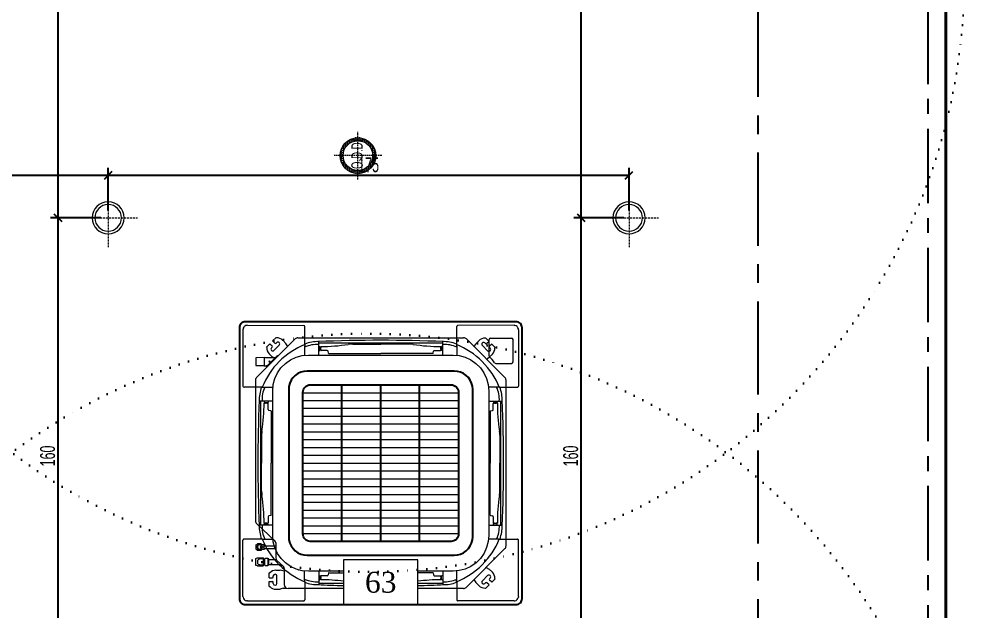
# Model space of a CAD drawing. Header units: millimetres. Extents: x 933584 to 974011, y 4545988 to 4553664.
# Drawn here: x 943632.6 to 943957.9, y 4549393.5 to 4549592.1 of the extents above; entities that cross this region are included whole.
import ezdxf
from ezdxf.enums import TextEntityAlignment as Align

# ---------------------------------------------------------------- set-up
doc = ezdxf.new("R2010")
doc.units = ezdxf.units.MM
doc.header["$PDMODE"] = 35
for name, pattern in [('( Hidden )', [0.375, 0.25, -0.125]), ('CENTER', [2, 1.25, -0.25, 0.25, -0.25]), ('DOT2', [3.175, 0, -3.175])]:
    doc.linetypes.add(name, pattern=pattern)
doc.layers.get('0').update_dxf_attribs({"color": 255})
doc.layers.get('Defpoints').update_dxf_attribs({"color": 8})
doc.layers.add('0-CSX-CXS_20', color=14, linetype='CENTER')
doc.layers.add('0-DMS-50', color=143, linetype='Continuous')
for name, color, linetype, lineweight in [('0-ONK-YANGIN DEDEKTÖRÜ', 4, 'Continuous', 5), ('12-ONK_AYDINLATMA', 1, 'Continuous', 5), ('2-SPS-IBW', 5, 'Continuous', 40), ('_MSMEP_KLİMA_CİHAZLAR', 32, 'Continuous', 25), ('_MSMEP_YT_SPRİNKLER', 1, 'Continuous', 30)]:
    doc.layers.add(name, color=color, linetype=linetype, lineweight=lineweight)
doc.styles.add('dim_romans_50', font='swissl.ttf', dxfattribs={"width": 0.6, "height": 5})
doc.styles.get("Standard").update_dxf_attribs({"font": 'times.ttf'})
doc.dimstyles.new('ONK_dim 1_50', dxfattribs={"dimscale": 5, "dimtxt": 4, "dimasz": 0.5, "dimexe": 0.5, "dimexo": 0.5, "dimgap": 0.2, "dimtad": 1, "dimdec": 1, "dimrnd": 0.5, "dimzin": 9, "dimtxsty": 'dim_romans_50', "dimblk": 'OBLIQUE', "dimcen": 1, "dimclre": 256, "dimclrt": 256, "dimazin": 2, "dimtfac": 1, "dimtdec": 1, "dimtix": 1, "dimtmove": 2, "dimatfit": 3, "dimldrblk": 'OBLIQUE', "dimfxl": 3, "dimfxlon": 1, "dimarcsym": 0})

# ---------------------------------------------------------------- blocks, each defined once
blk = doc.blocks.new('ZVBXCB')
at = {"layer": '0-CSX-CXS_20', "ltscale": 20}
blk.add_lwpolyline([(933137.86, 4549835.4), (933137.86, 4548420.65)], dxfattribs=at)
blk = doc.blocks.new('12 lik sıva üstü aydınlatma')
at = {"linetype": '( Hidden )', "ltscale": 3}
for points in [[(5935.81, -154395.28), (5935.81, -154417.28)], [(5924.81, -154406.28), (5946.81, -154406.28)]]:
    blk.add_lwpolyline(points, dxfattribs=at)
for radius in [6, 5]:
    blk.add_circle((5935.81, -154406.28), radius)
blk = doc.blocks.new('*U1499')
at = {"lineweight": 5}
for p, q in [((-447.9, 462.9), (-258.8, 462.8)), ((255.4, 458), (255.3, 459.2)), ((255.3, 398.2), (255.3, 458)), ((447.9, 462.9), (258.8, 462.8)), ((447.9, 462.9), (450.7, 462.6)), ((450.7, 462.6), (450.7, 462.6)), ((-462.9, 447.9), (-462.8, 258.8)), ((-462.6, 450.7), (-462.6, 450.7)), ((462.9, 447.9), (462.6, 450.7)), ((462.6, 450.7), (462.6, 450.7)), ((462.9, 447.9), (462.8, 258.8)), ((-417.4, 287.1), (-287.3, 417.3)), ((-384.1, 389.4), (-372.4, 401.1)), ((-372.4, 401.1), (-364.9, 393.6)), ((-363.2, 410.3), (-351.6, 421.9)), ((-363.2, 410.3), (-355.7, 402.8)), ((-358.6, 378.7), (-340.9, 396.4)), ((-351.6, 421.9), (-350.4, 420.8)), ((-351.5, 402.8), (-349.4, 404.9)), ((-329.4, 412.5), (-319, 402.1)), ((-312.6, 392), (-319, 402.1)), ((-278.1, 421.1), (278.5, 421.1)), ((-255.6, 393.3), (-255.3, 393.6)), ((-255.6, 393.3), (-255.6, 362.4)), ((-255.2, 394.2), (-255.3, 393.8)), ((-255.3, 393.8), (-255.3, 393.8)), ((-255.3, 393.8), (-255.3, 393.7)), ((-255.3, 393.8), (-255.3, 393.8)), ((-255.3, 393.7), (-255.3, 393.6)), ((-255.3, 393.7), (-255.3, 393.7)), ((-255.3, 393.7), (-255.3, 393.7)), ((-255.3, 393.7), (-255.3, 393.7)), ((-255.3, 393.6), (-255.3, 393.6)), ((-255.1, 394.7), (-255.2, 394.2)), ((-255, 395.5), (-255.1, 395.1)), ((-255.1, 395.1), (-255.1, 394.7)), ((-254.9, 396.8), (-255, 396.4)), ((-255, 396.4), (-255, 395.9)), ((-255, 395.9), (-255, 395.5)), ((-254.9, 400.2), (-254.9, 399.3)), ((-254.9, 399.3), (-254.8, 397.8)), ((-254.8, 397.8), (-254.9, 397.2)), ((-254.8, 397.8), (-254.9, 397.2)), ((-254.9, 397.2), (-254.9, 396.8)), ((-208.2, 363), (-208.2, 407.9)), ((-208.2, 391.6), (-204.1, 391.6)), ((208, 403.5), (-208, 403.5)), ((-204.1, 391.6), (-204.1, 378.5)), ((-201.7, 391.8), (-201.7, 387.9)), ((-93.6, 400.1), (0, 400.1)), ((93.6, 400.1), (0, 400.1)), ((201.7, 391.8), (201.7, 387.9)), ((204.1, 391.6), (204.1, 378.5)), ((208.2, 391.6), (204.1, 391.6)), ((208.2, 363), (208.2, 407.9)), ((254.9, 399.3), (254.8, 397.8)), ((254.8, 397.8), (254.9, 397.2)), ((254.8, 397.8), (254.9, 397.2)), ((254.9, 400.2), (254.9, 399.3)), ((254.9, 397.2), (254.9, 396.8)), ((254.9, 396.8), (255, 396.4)), ((255, 396.4), (255, 395.9)), ((255, 395.9), (255, 395.5)), ((255, 395.5), (255.1, 395.1)), ((255.1, 395.1), (255.1, 394.7)), ((255.1, 394.7), (255.2, 394.2)), ((255.2, 394.2), (255.3, 393.8)), ((255.3, 393.8), (255.3, 393.7)), ((255.3, 393.8), (255.3, 393.8)), ((255.3, 393.8), (255.3, 393.8)), ((255.3, 393.7), (255.3, 393.7)), ((255.3, 393.7), (255.3, 393.6)), ((255.3, 393.7), (255.3, 393.7)), ((255.3, 393.7), (255.3, 393.7)), ((255.3, 393.6), (255.3, 393.6)), ((255.6, 393.3), (255.3, 393.6)), ((255.6, 393.3), (255.6, 362.4)), ((417.2, 287.7), (287.7, 417.3)), ((314.3, 390.6), (319.6, 400.9)), ((330, 411.3), (319.6, 400.9)), ((341.5, 395.3), (359.2, 377.6)), ((350, 403.8), (352.1, 401.7)), ((352.2, 420.8), (351.1, 419.7)), ((352.2, 420.8), (363.9, 409.1)), ((363.9, 409.1), (356.4, 401.7)), ((364.2, 360.9), (364.2, 415.1)), ((373.1, 400), (365.6, 392.5)), ((369.2, 420.1), (439.7, 420.1)), ((373.1, 400), (384.7, 388.3)), ((444.7, 340.1), (444.7, 415.1)), ((-384.1, 389.4), (-383, 388.3)), ((-347.1, 361.7), (-383.9, 324.9)), ((-374.6, 367.2), (-364.2, 356.8)), ((-367, 387.2), (-364.9, 389.3)), ((-345, 359.5), (-347.1, 361.7)), ((-208.2, 378.5), (-204.1, 378.5)), ((-202.7, 390), (-204.1, 390)), ((-202.7, 380.1), (-204.1, 380.1)), ((-202.7, 390), (-202.7, 380.1)), ((-201.7, 387.9), (-202.7, 387.9)), ((-201.7, 382.2), (-202.7, 382.2)), ((-201.7, 388), (-201.7, 388)), ((-201.7, 387.9), (-201.7, 388)), ((-201.7, 387.8), (-201.7, 387.9)), ((-201.6, 387.6), (-201.7, 387.8)), ((-201.7, 382.2), (-201.6, 382.4)), ((-201.7, 382.1), (-201.7, 382.2)), ((-201.7, 382.2), (-201.7, 379.7)), ((-201.7, 382), (-201.7, 382.1)), ((-201.7, 382), (-201.7, 382)), ((-201.6, 379.7), (-201.7, 379.7)), ((-201.6, 387.4), (-201.6, 387.6)), ((-201.6, 387.1), (-201.6, 387.4)), ((-201.6, 386.8), (-201.6, 387.1)), ((-201.6, 386.5), (-201.6, 386.8)), ((-201.6, 386.2), (-201.6, 386.5)), ((-201.6, 385.8), (-201.6, 386.2)), ((-201.6, 385.4), (-201.6, 385.8)), ((-201.6, 385), (-201.6, 385.4)), ((-201.6, 384.6), (-201.6, 385)), ((-201.6, 384.2), (-201.6, 384.6)), ((-201.6, 383.9), (-201.6, 384.2)), ((-201.6, 383.5), (-201.6, 383.9)), ((-201.6, 383.2), (-201.6, 383.5)), ((-201.6, 382.9), (-201.6, 383.2)), ((-201.6, 382.6), (-201.6, 382.9)), ((-201.6, 382.4), (-201.6, 382.6)), ((-201.6, 379.2), (-201.6, 379.7)), ((-180, 378.2), (-200.6, 378.2)), ((-175.7, 368.9), (-177.1, 375.8)), ((-174.8, 368.1), (0, 368.1)), ((174.8, 368.1), (0, 368.1)), ((175.7, 368.9), (177.1, 375.8)), ((180, 378.2), (200.6, 378.2)), ((201.6, 387.6), (201.7, 387.8)), ((201.6, 387.4), (201.6, 387.6)), ((201.6, 387.1), (201.6, 387.4)), ((201.6, 386.8), (201.6, 387.1)), ((201.6, 386.5), (201.6, 386.8)), ((201.6, 386.2), (201.6, 386.5)), ((201.6, 385.8), (201.6, 386.2)), ((201.6, 385.4), (201.6, 385.8)), ((201.6, 385), (201.6, 385.4)), ((201.6, 384.6), (201.6, 385)), ((201.6, 384.2), (201.6, 384.6)), ((201.6, 383.9), (201.6, 384.2)), ((201.6, 383.5), (201.6, 383.9)), ((201.6, 383.2), (201.6, 383.5)), ((201.6, 382.9), (201.6, 383.2)), ((201.6, 382.6), (201.6, 382.9)), ((201.6, 382.4), (201.6, 382.6)), ((201.7, 382.2), (201.6, 382.4)), ((201.6, 379.7), (201.7, 379.7)), ((201.6, 379.2), (201.6, 379.7)), ((201.7, 387.9), (201.7, 388)), ((201.7, 388), (201.7, 388)), ((201.7, 387.9), (202.6, 387.9)), ((201.7, 387.8), (201.7, 387.9)), ((201.7, 382.1), (201.7, 382.2)), ((201.7, 382.2), (202.6, 382.2)), ((201.7, 382.2), (201.7, 379.7)), ((201.7, 382), (201.7, 382.1)), ((201.7, 382), (201.7, 382)), ((202.6, 390), (204.1, 390)), ((202.6, 390), (202.6, 380.1)), ((202.6, 380.1), (204.1, 380.1)), ((208.2, 378.5), (204.1, 378.5)), ((321.8, 358.7), (321.8, 358.7)), ((375.3, 366.1), (364.9, 355.7)), ((365.6, 388.2), (367.7, 386.1)), ((384.7, 388.3), (383.6, 387.2)), ((-420, 353.2), (-420, 329.1)), ((-392, 354.7), (-419.1, 354.2)), ((-419.1, 328.1), (-392, 327.7)), ((-392, 354.9), (-354.7, 354.9)), ((-392, 354.9), (-392, 327.4)), ((-392, 327.4), (-384.8, 327.4)), ((-381.8, 322.8), (-386.4, 327.4)), ((-374, 343.3), (-376.1, 341.2)), ((-371.9, 336.9), (-376.1, 341.2)), ((-369.8, 339), (-374, 343.3)), ((-360.5, 354.9), (-364.2, 356.8)), ((355.3, 349.6), (364.9, 355.7)), ((386.6, 335.1), (439.7, 335.1)), ((-421.2, 277.9), (-421.2, -193.4)), ((-398.2, 255.3), (-459.2, 255.3)), ((-400.1, 254.9), (-399.3, 254.9)), ((-399.3, 254.9), (-397.8, 254.9)), ((-397.8, 254.8), (-397.2, 254.9)), ((-397.8, 254.9), (-397.2, 254.9)), ((-397.2, 254.9), (-396.8, 254.9)), ((-396.8, 254.9), (-396.3, 255)), ((-396.3, 255), (-395.9, 255)), ((-395.9, 255), (-395.5, 255)), ((-395.5, 255), (-395.1, 255.1)), ((-395.1, 255.1), (-394.7, 255.2)), ((-394.7, 255.2), (-394.2, 255.2)), ((-394.2, 255.2), (-393.8, 255.3)), ((-393.8, 255.3), (-393.7, 255.3)), ((-393.8, 255.3), (-393.8, 255.3)), ((-393.8, 255.3), (-393.8, 255.3)), ((-393.7, 255.3), (-393.7, 255.3)), ((-393.7, 255.3), (-393.7, 255.3)), ((-393.7, 255.3), (-393.6, 255.3)), ((-393.7, 255.3), (-393.7, 255.3)), ((-393.3, 255.6), (-393.6, 255.3)), ((-393.6, 255.3), (-393.6, 255.3)), ((-393.3, 255.6), (-362.4, 255.6)), ((-261.5, 236.7), (261.5, 236.7)), ((393.3, 255.6), (362.4, 255.6)), ((393.3, 255.6), (393.6, 255.3)), ((393.6, 255.3), (393.6, 255.3)), ((393.7, 255.3), (393.6, 255.3)), ((393.7, 255.3), (393.7, 255.3)), ((393.7, 255.3), (393.7, 255.3)), ((393.7, 255.3), (393.7, 255.3)), ((393.8, 255.3), (393.7, 255.3)), ((393.8, 255.3), (393.8, 255.3)), ((393.8, 255.3), (393.8, 255.3)), ((394.2, 255.2), (393.8, 255.3)), ((394.7, 255.2), (394.2, 255.2)), ((395.1, 255.1), (394.7, 255.2)), ((395.5, 255), (395.1, 255.1)), ((395.9, 255), (395.5, 255)), ((396.3, 255), (395.9, 255)), ((396.8, 254.9), (396.3, 255)), ((397.2, 254.9), (396.8, 254.9)), ((397.8, 254.9), (397.2, 254.9)), ((397.8, 254.8), (397.2, 254.9)), ((399.3, 254.9), (397.8, 254.9)), ((398.2, 255.3), (458, 255.3)), ((400.1, 254.9), (399.3, 254.9)), ((458, 255.4), (459.2, 255.3)), ((-363, 208.2), (-407.9, 208.2)), ((-403.5, 208), (-403.5, -208)), ((-391.8, 201.7), (-387.8, 201.7)), ((-391.5, 208.2), (-391.5, 204.1)), ((-391.5, 204.1), (-378.4, 204.1)), ((-389.9, 202.7), (-389.9, 204.1)), ((-389.9, 202.7), (-380, 202.7)), ((-388, 201.7), (-388, 201.7)), ((-387.9, 201.7), (-388, 201.7)), ((-387.8, 201.7), (-387.9, 201.7)), ((-387.8, 201.7), (-387.8, 202.7)), ((-387.6, 201.7), (-387.8, 201.7)), ((-387.4, 201.6), (-387.6, 201.7)), ((-387.1, 201.6), (-387.4, 201.6)), ((-386.8, 201.6), (-387.1, 201.6)), ((-386.5, 201.6), (-386.8, 201.6)), ((-386.1, 201.6), (-386.5, 201.6)), ((-385.8, 201.6), (-386.1, 201.6)), ((-385.4, 201.6), (-385.8, 201.6)), ((-385, 201.6), (-385.4, 201.6)), ((-384.6, 201.6), (-385, 201.6)), ((-384.2, 201.6), (-384.6, 201.6)), ((-383.9, 201.6), (-384.2, 201.6)), ((-383.5, 201.6), (-383.9, 201.6)), ((-383.2, 201.6), (-383.5, 201.6)), ((-382.9, 201.6), (-383.2, 201.6)), ((-382.6, 201.6), (-382.9, 201.6)), ((-382.4, 201.7), (-382.6, 201.6)), ((-382.2, 201.7), (-382.4, 201.7)), ((-382.1, 201.7), (-382.2, 201.7)), ((-382.1, 201.7), (-382.1, 202.7)), ((-382, 201.7), (-382.1, 201.7)), ((-382.1, 201.7), (-379.7, 201.7)), ((-382, 201.7), (-382, 201.7)), ((-380, 202.7), (-380, 204.1)), ((-379.7, 201.6), (-379.7, 201.7)), ((-379.2, 201.6), (-379.7, 201.6)), ((-378.4, 208.2), (-378.4, 204.1)), ((-378.2, 180), (-378.2, 200.6)), ((-261.5, 210.4), (261.5, 210.4)), ((363, 208.2), (407.9, 208.2)), ((378.2, 180), (378.2, 200.6)), ((378.4, 208.2), (378.4, 204.1)), ((391.5, 204.1), (378.4, 204.1)), ((379.2, 201.6), (379.7, 201.6)), ((382.1, 201.7), (379.7, 201.7)), ((379.7, 201.6), (379.7, 201.7)), ((380, 202.7), (380, 204.1)), ((389.9, 202.7), (380, 202.7)), ((382, 201.7), (382, 201.7)), ((382, 201.7), (382.1, 201.7)), ((382.1, 201.7), (382.1, 202.7)), ((382.1, 201.7), (382.2, 201.7)), ((382.2, 201.7), (382.4, 201.7)), ((382.4, 201.7), (382.6, 201.6)), ((382.6, 201.6), (382.9, 201.6)), ((382.9, 201.6), (383.2, 201.6)), ((383.2, 201.6), (383.5, 201.6)), ((383.5, 201.6), (383.9, 201.6)), ((383.9, 201.6), (384.2, 201.6)), ((384.2, 201.6), (384.6, 201.6)), ((384.6, 201.6), (385, 201.6)), ((385, 201.6), (385.4, 201.6)), ((385.4, 201.6), (385.8, 201.6)), ((385.8, 201.6), (386.1, 201.6)), ((386.1, 201.6), (386.5, 201.6)), ((386.5, 201.6), (386.8, 201.6)), ((386.8, 201.6), (387.1, 201.6)), ((387.1, 201.6), (387.4, 201.6)), ((387.4, 201.6), (387.6, 201.7)), ((387.6, 201.7), (387.8, 201.7)), ((387.8, 201.7), (387.8, 202.7)), ((387.8, 201.7), (387.9, 201.7)), ((391.8, 201.7), (387.8, 201.7)), ((387.9, 201.7), (388, 201.7)), ((388, 201.7), (388, 201.7)), ((389.9, 202.7), (389.9, 204.1)), ((391.5, 208.2), (391.5, 204.1)), ((403.5, -208), (403.5, 208)), ((-368.9, 175.7), (-375.7, 177.1)), ((-368.1, 174.8), (-368.1, 0)), ((-261.5, 184.1), (261.5, 184.1)), ((368.1, 174.8), (368.1, 0)), ((368.9, 175.7), (375.7, 177.1)), ((-261.5, 157.8), (261.5, 157.8)), ((-261.5, 131.5), (261.5, 131.5)), ((-261.5, 105.2), (261.5, 105.2)), ((-400.1, 93.6), (-400.1, 0)), ((-261.5, 78.9), (261.5, 78.9)), ((400.1, 93.6), (400.1, 0)), ((-261.5, 52.6), (261.5, 52.6)), ((-400.1, -93.6), (-400.1, 0)), ((-368.1, -174.7), (-368.1, 0)), ((-261.5, 26.3), (261.5, 26.3)), ((-261.5, 0), (261.5, 0)), ((368.1, -174.7), (368.1, 0)), ((400.1, -93.6), (400.1, 0)), ((-261.5, -26.3), (261.5, -26.3)), ((-261.5, -52.6), (261.5, -52.6)), ((-261.5, -78.9), (261.5, -78.9)), ((-261.5, -105.2), (261.5, -105.2)), ((-261.5, -131.5), (261.5, -131.5)), ((-261.5, -157.8), (261.5, -157.8)), ((-378.2, -180), (-378.2, -200.5)), ((-368.9, -175.7), (-375.7, -177.1)), ((-261.5, -184.1), (261.5, -184.1)), ((368.9, -175.7), (375.7, -177.1)), ((378.2, -180), (378.2, -200.5)), ((-416.5, -204.4), (-355.4, -261.2)), ((-363, -208.2), (-407.9, -208.2)), ((-391.8, -201.7), (-387.8, -201.7)), ((-391.5, -204), (-378.4, -204)), ((-391.5, -208.2), (-391.5, -204)), ((-389.9, -202.6), (-389.9, -204)), ((-389.9, -202.6), (-380, -202.6)), ((-388, -201.7), (-388, -201.7)), ((-387.9, -201.7), (-388, -201.7)), ((-387.8, -201.6), (-387.9, -201.7)), ((-387.6, -201.6), (-387.8, -201.6)), ((-387.8, -201.7), (-387.8, -202.6)), ((-387.4, -201.6), (-387.6, -201.6)), ((-387.1, -201.6), (-387.4, -201.6)), ((-386.8, -201.6), (-387.1, -201.6)), ((-386.5, -201.6), (-386.8, -201.6)), ((-386.1, -201.6), (-386.5, -201.6)), ((-385.8, -201.6), (-386.1, -201.6)), ((-385.4, -201.6), (-385.8, -201.6)), ((-385, -201.6), (-385.4, -201.6)), ((-384.6, -201.6), (-385, -201.6)), ((-384.2, -201.6), (-384.6, -201.6)), ((-383.9, -201.6), (-384.2, -201.6)), ((-383.5, -201.6), (-383.9, -201.6)), ((-383.2, -201.6), (-383.5, -201.6)), ((-382.9, -201.6), (-383.2, -201.6)), ((-382.6, -201.6), (-382.9, -201.6)), ((-382.4, -201.6), (-382.6, -201.6)), ((-382.2, -201.6), (-382.4, -201.6)), ((-382.1, -201.7), (-382.2, -201.6)), ((-382, -201.7), (-382.1, -201.7)), ((-382.1, -201.7), (-382.1, -202.6)), ((-382.1, -201.7), (-379.7, -201.7)), ((-382, -201.7), (-382, -201.7)), ((-380, -202.6), (-380, -204)), ((-379.2, -201.5), (-379.7, -201.5)), ((-379.7, -201.5), (-379.7, -201.7)), ((-378.4, -208.2), (-378.4, -204)), ((-261.5, -210.4), (261.5, -210.4)), ((363, -208.2), (407.9, -208.2)), ((378.4, -208.2), (378.4, -204)), ((391.5, -204), (378.4, -204)), ((379.2, -201.5), (379.7, -201.5)), ((379.7, -201.5), (379.7, -201.7)), ((382.1, -201.7), (379.7, -201.7)), ((380, -202.6), (380, -204)), ((389.9, -202.6), (380, -202.6)), ((382, -201.7), (382.1, -201.7)), ((382, -201.7), (382, -201.7)), ((382.1, -201.7), (382.2, -201.6)), ((382.1, -201.7), (382.1, -202.6)), ((382.2, -201.6), (382.4, -201.6)), ((382.4, -201.6), (382.6, -201.6)), ((382.6, -201.6), (382.9, -201.6)), ((382.9, -201.6), (383.2, -201.6)), ((383.2, -201.6), (383.5, -201.6)), ((383.5, -201.6), (383.9, -201.6)), ((383.9, -201.6), (384.2, -201.6)), ((384.2, -201.6), (384.6, -201.6)), ((384.6, -201.6), (385, -201.6)), ((385, -201.6), (385.4, -201.6)), ((385.4, -201.6), (385.8, -201.6)), ((385.8, -201.6), (386.1, -201.6)), ((386.1, -201.6), (386.5, -201.6)), ((386.5, -201.6), (386.8, -201.6)), ((386.8, -201.6), (387.1, -201.6)), ((387.1, -201.6), (387.4, -201.6)), ((387.4, -201.6), (387.6, -201.6)), ((387.6, -201.6), (387.8, -201.6)), ((387.8, -201.6), (387.9, -201.7)), ((387.8, -201.7), (387.8, -202.6)), ((391.8, -201.7), (387.8, -201.7)), ((387.9, -201.7), (388, -201.7)), ((388, -201.7), (388, -201.7)), ((389.9, -202.6), (389.9, -204)), ((391.5, -208.2), (391.5, -204)), ((-462.9, -447.9), (-462.8, -258.8)), ((-458, -255.4), (-459.2, -255.3)), ((-398.2, -255.3), (-458, -255.3)), ((-400.1, -254.8), (-399.3, -254.9)), ((-399.3, -254.9), (-397.8, -254.8)), ((-397.8, -254.8), (-397.2, -254.9)), ((-397.8, -254.8), (-397.2, -254.9)), ((-397.2, -254.9), (-396.8, -254.9)), ((-396.8, -254.9), (-396.3, -254.9)), ((-396.3, -254.9), (-395.9, -255)), ((-395.9, -255), (-395.5, -255)), ((-395.5, -255), (-395.1, -255.1)), ((-395.1, -255.1), (-394.7, -255.1)), ((-394.7, -255.1), (-394.2, -255.2)), ((-394.2, -255.2), (-393.8, -255.3)), ((-393.8, -255.3), (-393.7, -255.3)), ((-393.8, -255.3), (-393.8, -255.3)), ((-393.8, -255.3), (-393.8, -255.3)), ((-393.7, -255.3), (-393.6, -255.3)), ((-393.7, -255.3), (-393.7, -255.3)), ((-393.7, -255.3), (-393.7, -255.3)), ((-393.7, -255.3), (-393.7, -255.3)), ((-393.6, -255.3), (-393.6, -255.3)), ((-393.3, -255.6), (-393.6, -255.3)), ((-393.3, -255.6), (-362.4, -255.6)), ((-261.5, -236.7), (261.5, -236.7)), ((393.3, -255.6), (362.4, -255.6)), ((393.3, -255.6), (393.6, -255.3)), ((393.7, -255.3), (393.6, -255.3)), ((393.6, -255.3), (393.6, -255.3)), ((393.7, -255.3), (393.7, -255.3)), ((393.7, -255.3), (393.7, -255.3)), ((393.7, -255.3), (393.7, -255.3)), ((393.8, -255.3), (393.7, -255.3)), ((394.2, -255.2), (393.8, -255.3)), ((393.8, -255.3), (393.8, -255.3)), ((393.8, -255.3), (393.8, -255.3)), ((394.7, -255.1), (394.2, -255.2)), ((395.1, -255.1), (394.7, -255.1)), ((395.5, -255), (395.1, -255.1)), ((395.9, -255), (395.5, -255)), ((396.3, -254.9), (395.9, -255)), ((396.8, -254.9), (396.3, -254.9)), ((397.2, -254.9), (396.8, -254.9)), ((397.8, -254.8), (397.2, -254.9)), ((397.8, -254.8), (397.2, -254.9)), ((399.3, -254.9), (397.8, -254.8)), ((398.2, -255.3), (458, -255.3)), ((400.1, -254.8), (399.3, -254.9)), ((458, -255.4), (459.2, -255.3)), ((462.9, -447.9), (462.8, -258.8)), ((-419.7, -274.5), (-419.7, -289.5)), ((-411.2, -275.3), (-414.2, -278.3)), ((-414.2, -285.8), (-414.2, -278.3)), ((-414.2, -285.8), (-411.2, -288.8)), ((-402.2, -271), (-413.5, -271)), ((-408.7, -275.3), (-411.2, -275.3)), ((-408.7, -288.8), (-411.2, -288.8)), ((-408.7, -275.3), (-408.7, -274.1)), ((-401.7, -274.1), (-408.7, -274.1)), ((-408.7, -290), (-408.7, -288.8)), ((-401.7, -290), (-408.7, -290)), ((-401.7, -271.5), (-402.2, -271)), ((-401.7, -292.5), (-402.2, -293)), ((-401.7, -271.5), (-401.7, -292.5)), ((-400.2, -274.1), (-401.7, -274.1)), ((-399.2, -275.3), (-401.7, -275.3)), ((-399.2, -288.8), (-401.7, -288.8)), ((-400.2, -290), (-401.7, -290)), ((-400.2, -290), (-400.2, -274.1)), ((-399.2, -274.7), (-398.8, -273.9)), ((-399.2, -289.4), (-399.2, -274.7)), ((-399.2, -289.4), (-398.8, -290.1)), ((-391.6, -273.9), (-398.8, -273.9)), ((-391.6, -290.1), (-398.8, -290.1)), ((-392.6, -282), (-397.8, -282)), ((-391.2, -274.7), (-391.6, -273.9)), ((-391.2, -289.4), (-391.6, -290.1)), ((-391.2, -289.4), (-391.2, -274.7)), ((-391.2, -277.3), (-352.7, -277.3)), ((-391.2, -286.8), (-352.7, -286.8)), ((-352.7, -267.4), (-352.7, -318.3)), ((417.2, -287.2), (287.1, -417.3)), ((-420, -344), (-420, -320)), ((-414.1, -318.5), (-394.5, -318.5)), ((-402.2, -293), (-413.5, -293)), ((-412.7, -325.5), (-409.7, -322.5)), ((-405.7, -322.5), (-409.7, -322.5)), ((-405.7, -322.5), (-405.7, -320.9)), ((-394, -320.9), (-405.7, -320.9)), ((-394, -319), (-394.5, -318.5)), ((-394, -345), (-394, -319)), ((-392.7, -320.9), (-394, -320.9)), ((-389.7, -322.5), (-394, -322.5)), ((-392.7, -343.1), (-392.7, -320.9)), ((-389.7, -321.6), (-388.7, -320)), ((-389.7, -342.4), (-389.7, -321.6)), ((-379.6, -320), (-388.7, -320)), ((-378.7, -321.6), (-379.6, -320)), ((-375.7, -320.9), (-379.1, -320.9)), ((-378.7, -342.4), (-378.7, -321.6)), ((-375.7, -343.1), (-375.7, -320.9)), ((-375.7, -324.1), (-351.2, -324.1)), ((-414.1, -345.5), (-394.5, -345.5)), ((-412.7, -338.5), (-412.7, -325.5)), ((-409.7, -341.5), (-412.7, -338.5)), ((-405.7, -341.5), (-409.7, -341.5)), ((-405.7, -343.1), (-405.7, -341.5)), ((-394, -343.1), (-405.7, -343.1)), ((-394, -345), (-394.5, -345.5)), ((-389.7, -341.5), (-394, -341.5)), ((-392.7, -343.1), (-394, -343.1)), ((-389.7, -342.4), (-388.7, -344)), ((-388.7, -344), (-379.6, -344)), ((-378.7, -342.4), (-379.6, -344)), ((-375.7, -343.1), (-379.1, -343.1)), ((-375.7, -340), (-334.8, -340)), ((-349.1, -326.7), (-327, -347.2)), ((-324.2, -353.5), (-324.2, -408.1)), ((-278.6, -357.7), (-277.8, -358)), ((354.1, -350.3), (364.9, -355.8)), ((375.3, -366.2), (364.9, -355.8)), ((-374.4, -368.5), (-372.8, -368.5)), ((-374.4, -385), (-374.4, -368.5)), ((-374.4, -385), (-363.8, -385)), ((-360.8, -382), (-360.8, -379)), ((-352.1, -359.5), (-337.3, -359.5)), ((-348.8, -404), (-348.8, -379)), ((-324.2, -362.5), (-337.3, -359.5)), ((-321.8, -358.7), (-321.8, -358.7)), ((-277.8, -358), (-277, -358.3)), ((-277, -358.3), (-276.1, -358.3)), ((-276.1, -358.3), (-276.1, -358.3)), ((-255.6, -393.3), (-255.6, -362.4)), ((-208.2, -363), (-208.2, -407.9)), ((-208.2, -378.4), (-204.1, -378.4)), ((-204.1, -391.5), (-204.1, -378.4)), ((-202.7, -380), (-204.1, -380)), ((-202.7, -389.9), (-204.1, -389.9)), ((-202.7, -389.9), (-202.7, -380)), ((-201.7, -382.1), (-202.7, -382.1)), ((-201.7, -387.8), (-202.7, -387.8)), ((-201.6, -379.7), (-201.7, -379.7)), ((-201.7, -382.1), (-201.7, -379.7)), ((-201.7, -382), (-201.7, -382.1)), ((-201.7, -382), (-201.7, -382)), ((-201.7, -382.1), (-201.7, -382.2)), ((-201.7, -382.2), (-201.6, -382.4)), ((-201.6, -387.6), (-201.7, -387.8)), ((-201.7, -391.8), (-201.7, -387.8)), ((-201.7, -387.8), (-201.7, -387.9)), ((-201.7, -387.9), (-201.7, -388)), ((-201.7, -388), (-201.7, -388)), ((-201.6, -379.2), (-201.6, -379.7)), ((-201.6, -382.4), (-201.6, -382.6)), ((-201.6, -382.6), (-201.6, -382.9)), ((-201.6, -382.9), (-201.6, -383.2)), ((-201.6, -383.2), (-201.6, -383.5)), ((-201.6, -383.5), (-201.6, -383.8)), ((-201.6, -383.8), (-201.6, -384.2)), ((-201.6, -384.2), (-201.6, -384.6)), ((-201.6, -384.6), (-201.6, -385)), ((-201.6, -385), (-201.6, -385.4)), ((-201.6, -385.4), (-201.6, -385.8)), ((-201.6, -385.8), (-201.6, -386.1)), ((-201.6, -386.1), (-201.6, -386.5)), ((-201.6, -386.5), (-201.6, -386.8)), ((-201.6, -386.8), (-201.6, -387.1)), ((-201.6, -387.1), (-201.6, -387.4)), ((-201.6, -387.4), (-201.6, -387.6)), ((-180, -378.2), (-200.6, -378.2)), ((-175.7, -368.9), (-177.1, -375.7)), ((-174.8, -368.1), (-125, -368.1)), ((174.8, -368.1), (125, -368.1)), ((175.7, -368.9), (177.1, -375.7)), ((180, -378.2), (200.6, -378.2)), ((201.6, -379.2), (201.6, -379.7)), ((201.6, -379.7), (201.7, -379.7)), ((201.7, -382.2), (201.6, -382.4)), ((201.6, -382.4), (201.6, -382.6)), ((201.6, -382.6), (201.6, -382.9)), ((201.6, -382.9), (201.6, -383.2)), ((201.6, -383.2), (201.6, -383.5)), ((201.6, -383.5), (201.6, -383.8)), ((201.6, -383.8), (201.6, -384.2)), ((201.6, -384.2), (201.6, -384.6)), ((201.6, -384.6), (201.6, -385)), ((201.6, -385), (201.6, -385.4)), ((201.6, -385.4), (201.6, -385.8)), ((201.6, -385.8), (201.6, -386.1)), ((201.6, -386.1), (201.6, -386.5)), ((201.6, -386.5), (201.6, -386.8)), ((201.6, -386.8), (201.6, -387.1)), ((201.6, -387.1), (201.6, -387.4)), ((201.6, -387.4), (201.6, -387.6)), ((201.6, -387.6), (201.7, -387.8)), ((201.7, -382.1), (201.7, -379.7)), ((201.7, -382), (201.7, -382.1)), ((201.7, -382), (201.7, -382)), ((201.7, -382.1), (201.7, -382.2)), ((201.7, -382.1), (202.6, -382.1)), ((201.7, -391.8), (201.7, -387.8)), ((201.7, -387.8), (202.6, -387.8)), ((201.7, -387.8), (201.7, -387.9)), ((201.7, -387.9), (201.7, -388)), ((201.7, -388), (201.7, -388)), ((202.6, -389.9), (202.6, -380)), ((202.6, -380), (204.1, -380)), ((202.6, -389.9), (204.1, -389.9)), ((204.1, -391.5), (204.1, -378.4)), ((208.2, -378.4), (204.1, -378.4)), ((208.2, -363), (208.2, -407.9)), ((255.6, -393.3), (255.6, -362.4)), ((359.2, -377.7), (341.5, -395.4)), ((367.7, -386.2), (365.6, -388.4)), ((384.7, -388.4), (373.1, -400.1)), ((384.7, -388.4), (383.6, -387.3)), ((-374.4, -414.5), (-374.4, -398)), ((-374.4, -398), (-363.8, -398)), ((-374.4, -414.5), (-372.8, -414.5)), ((-360.8, -404), (-360.8, -401)), ((-327.9, -420.5), (-337.3, -423.5)), ((-327.9, -420.5), (-315, -420.5)), ((-125, -421.1), (-311.2, -421.1)), ((-255.6, -393.3), (-255.3, -393.6)), ((-255.3, -393.7), (-255.3, -393.6)), ((-255.3, -393.6), (-255.3, -393.6)), ((-255.3, -393.6), (-255.3, -393.6)), ((-255.3, -393.7), (-255.3, -393.7)), ((-255.3, -393.7), (-255.3, -393.7)), ((-255.3, -393.8), (-255.3, -393.7)), ((-255.3, -393.8), (-255.3, -393.8)), ((-255.3, -393.8), (-255.3, -393.8)), ((-255.2, -394.2), (-255.3, -393.8)), ((-255.3, -398.2), (-255.3, -458)), ((-255.1, -394.6), (-255.2, -394.2)), ((-255.1, -395.1), (-255.1, -394.6)), ((-255, -395.5), (-255.1, -395.1)), ((-255, -395.9), (-255, -395.5)), ((-255, -396.3), (-255, -395.9)), ((-254.9, -396.8), (-255, -396.3)), ((-254.9, -397.2), (-254.9, -396.8)), ((-254.8, -397.8), (-254.9, -397.2)), ((-254.8, -397.8), (-254.9, -397.2)), ((-254.9, -399.3), (-254.8, -397.8)), ((-254.9, -400.1), (-254.9, -399.3)), ((-208.2, -391.5), (-204.1, -391.5)), ((-208, -403.5), (-125, -403.5)), ((125, -403.5), (208, -403.5)), ((277.9, -421.1), (125, -421.1)), ((208.2, -391.5), (204.1, -391.5)), ((254.8, -397.8), (254.9, -397.2)), ((254.8, -397.8), (254.9, -397.2)), ((254.9, -399.3), (254.8, -397.8)), ((254.9, -396.8), (255, -396.3)), ((254.9, -397.2), (254.9, -396.8)), ((254.9, -400.1), (254.9, -399.3)), ((255, -395.5), (255.1, -395.1)), ((255, -395.9), (255, -395.5)), ((255, -396.3), (255, -395.9)), ((255.1, -394.6), (255.2, -394.2)), ((255.1, -395.1), (255.1, -394.6)), ((255.2, -394.2), (255.3, -393.8)), ((255.6, -393.3), (255.3, -393.6)), ((255.3, -393.6), (255.3, -393.6)), ((255.3, -393.6), (255.3, -393.6)), ((255.3, -393.7), (255.3, -393.6)), ((255.3, -393.7), (255.3, -393.7)), ((255.3, -393.8), (255.3, -393.7)), ((255.3, -393.7), (255.3, -393.7)), ((255.3, -393.8), (255.3, -393.8)), ((255.3, -393.8), (255.3, -393.8)), ((255.3, -398.2), (255.3, -458)), ((313.3, -391.1), (319.6, -401.1)), ((330, -411.5), (319.6, -401.1)), ((352.1, -401.8), (350, -403.9)), ((352.2, -420.9), (351.1, -419.8)), ((363.9, -409.3), (352.2, -420.9)), ((363.9, -409.3), (356.4, -401.8)), ((373.1, -400.1), (365.6, -392.6)), ((-462.9, -447.9), (-462.6, -450.7)), ((-462.6, -450.7), (-462.6, -450.7)), ((-352.1, -423.5), (-337.3, -423.5)), ((462.9, -447.9), (462.6, -450.7)), ((462.6, -450.7), (462.6, -450.7)), ((-450.7, -462.6), (-450.7, -462.6)), ((-447.9, -462.9), (-450.7, -462.6)), ((-447.9, -462.9), (-258.8, -462.8)), ((-255.4, -458), (-255.3, -459.2)), ((255.4, -458), (255.3, -459.2)), ((447.9, -462.9), (258.8, -462.8)), ((447.9, -462.9), (450.7, -462.6)), ((450.7, -462.6), (450.7, -462.6))]:
    blk.add_line(p, q, dxfattribs=at)
at = {"lineweight": -2}
for p, q in [((-130.8, -263), (-130.8, 263)), ((0, -263), (0, 263)), ((130.6, -263), (130.6, 263))]:
    blk.add_line(p, q, dxfattribs=at)
for points in [[(-455, -475), (455, -475, 0.414214), (475, -455), (475, 455, 0.414214), (455, 475), (-455, 475, 0.414214), (-475, 455), (-475, -455, 0.414214)], [(-261.5, -238), (-261.5, 238, -0.414214), (-236.5, 263), (236.5, 263, -0.414214), (261.5, 238), (261.5, -238, -0.414214), (236.5, -263), (-236.5, -263, -0.414214)]]:
    blk.add_lwpolyline(points, format="xyb", close=True, dxfattribs=at)
at = {"lineweight": 5}
for points in [[(-255.3, 398.2), (-255.3, 459.2, 0.408936), (-258.8, 462.8)], [(417.2, -287.2, 0.198912), (421, -278), (421, 278.5, 0.198912), (417.2, 287.7)]]:
    blk.add_lwpolyline(points, format="xyb", dxfattribs=at)
blk.add_lwpolyline([(-125, -363), (-243.1, -363), (-263.7, -361.3), (-283.9, -355.9), (-302.9, -347.1), (-320.1, -335.1), (-334.9, -320.3), (-346.9, -303.1), (-355.8, -284.2), (-361.2, -263.9), (-363, -243.1), (-363, 243.1), (-361.3, 263.7), (-355.9, 283.9), (-347.1, 302.9), (-335.1, 320.1), (-320.3, 334.9), (-303.1, 346.9), (-284.2, 355.8), (-263.9, 361.2), (-243.1, 363), (243.1, 363), (263.7, 361.3), (283.9, 355.9), (302.9, 347.1), (320.1, 335.1), (334.9, 320.3), (346.9, 303.1), (355.8, 284.2), (361.2, 263.9), (363, 243.1), (363, -243.1), (361.3, -263.7), (355.9, -283.9), (347.1, -302.9), (335.1, -320.1), (320.3, -334.9), (303.1, -346.9), (284.2, -355.8), (263.9, -361.2), (243.1, -363), (125, -363)], dxfattribs=at)
at = {"lineweight": -2}
blk.add_lwpolyline([(294.8, -287), (301, -278.2), (305.5, -268.4), (308.3, -257.9), (309.2, -247.3), (309.2, 247.3), (308.3, 258), (305.5, 268.5), (300.9, 278.3), (294.7, 287.2), (287, 294.8), (278.2, 301), (268.4, 305.5), (257.9, 308.3), (247.3, 309.2), (-247.3, 309.2), (-258, 308.3), (-268.5, 305.5), (-278.3, 300.9), (-287.2, 294.7), (-294.8, 287), (-301, 278.2), (-305.5, 268.4), (-308.3, 257.9), (-309.2, 247.3), (-309.2, -247.3), (-308.3, -258), (-305.5, -268.5), (-300.9, -278.3), (-294.7, -287.2), (-287, -294.8), (-278.2, -301), (-268.4, -305.5), (-257.9, -308.3), (-247.3, -309.2), (247.3, -309.2), (258, -308.3), (268.5, -305.5), (278.3, -300.9), (287.2, -294.7)], close=True, dxfattribs=at)
at = {"lineweight": 5}
blk.add_lwpolyline([(-125, -475), (125, -475), (125, -325), (-125, -325)], close=True, dxfattribs=at)
for centre, radius, start, end in [((-447.9, 447.9), 15, 89.8721, 180.1279), ((258.8, 459.3), 3.49, 89.9805, 180.8469), ((447.9, 447.9), 15, 45.0062, 79.3339), ((447.9, 447.9), 15, 10.666, 44.9938), ((-367, 391.5), 3, 315, 45), ((-353.6, 404.9), 3, 225, 315), ((-349.5, 392.3), 28.5, 45, 91.8264), ((-345.1, 400.7), 6, 315, 135), ((-157, 157), 260.4, 112.0997, 135), ((-278.1, 408.1), 13, 90, 135), ((-214, 299), 99.6, 86.6907, 114.7031), ((-214, 299), 109.1, 86.9787, 111.9891), ((0, -4669.3), 5082, 87.6202, 92.3804), ((-201.2, 991.8), 600, 269.9571, 278.8451), ((-93.6, 300.1), 100, 90, 98.8451), ((93.6, 300.1), 100, 81.1549, 90), ((201.2, 991.8), 600, 261.1549, 270.0429), ((214, 299), 109.1, 68.0109, 93.0213), ((214, 299), 99.6, 65.2969, 93.3093), ((157, 157), 260.4, 45, 67.9301), ((278.5, 408.1), 13, 45, 90), ((350.2, 391.2), 28.5, 88.1736, 135), ((345.8, 399.5), 6, 45, 225), ((354.2, 403.8), 3, 225, 315), ((369.2, 415.1), 5, 90, 180), ((367.7, 390.3), 3, 135, 225), ((439.7, 415.1), 5, 0, 90), ((-354.5, 387.4), 28.5, 178.1736, 225), ((-362.8, 383), 6, 135, 315), ((-157, 157), 260.4, 126.0411, 126.2281), ((-200.6, 379.2), 1, 180, 270), ((-180, 375.2), 3, 11.2326, 90), ((-174.8, 369.1), 1, 191.2326, 270), ((174.8, 369.1), 1, 270, 348.7674), ((180, 375.2), 3, 90, 168.7674), ((200.6, 379.2), 1, 270, 0), ((157, 157), 260.4, 53.765, 53.9589), ((157, 157), 260.4, 51.2558, 51.3215), ((363.4, 381.9), 6, 225, 45), ((369.2, 360.9), 5, 180, 223.4455), ((355.1, 386.2), 28.5, 315, 1.8264), ((-419, 353.2), 1, 90.9548, 180), ((-419, 329.1), 1, 180, 269.0452), ((-157, 157), 260.4, 135, 157.9004), ((-384.8, 326), 1.4, 315, 90), ((-354.7, 356.9), 2, 270, 315), ((157, 157), 260.4, 22.0699, 45), ((211.4, 211.4), 212.4, 36.3121, 43.4455), ((386.6, 340.1), 5, 216.3121, 270), ((439.7, 340.1), 5, 270, 0), ((-408.2, 277.9), 13, 135, 180), ((-459.2, 258.9), 3.58, 180.5358, 269.5007), ((-299, 214), 109.1, 158.0109, 183.0213), ((-299, 214), 99.6, 155.2969, 183.3093), ((299, 214), 99.6, 356.6907, 24.7031), ((299, 214), 109.1, 356.9787, 21.9891), ((459.3, 258.8), 3.49, 269.1527, 0.0198), ((4669.3, 0), 5082, 177.6202, 182.3804), ((-991.8, 201.3), 600, 351.1549, 0.0429), ((-379.2, 200.6), 1, 0, 90), ((379.2, 200.6), 1, 90, 180), ((991.8, 201.3), 600, 179.9571, 188.8451), ((-4669.3, 0), 5082, 357.6202, 2.3804), ((-375.2, 180), 3, 180, 258.7674), ((-369.1, 174.8), 1, 0, 78.7674), ((369.1, 174.8), 1, 101.2326, 180), ((375.2, 180), 3, 281.2326, 0), ((-300.1, 93.6), 100, 171.1549, 180), ((300.1, 93.6), 100, 0, 8.8451), ((-300.1, -93.6), 100, 180, 188.8451), ((300.1, -93.6), 100, 351.1549, 0), ((-991.8, -201.2), 600, 359.9571, 8.8451), ((991.8, -201.2), 600, 171.1549, 180.0429), ((-406.2, -193.4), 15, 180, 227.0404), ((-375.2, -180), 3, 101.2326, 180), ((-369.1, -174.7), 1, 281.2326, 0), ((369.1, -174.7), 1, 180, 258.7674), ((375.2, -180), 3, 0, 78.7674), ((-299, -214), 109.1, 176.9787, 201.9891), ((-299, -214), 99.6, 176.6907, 204.7031), ((-379.2, -200.5), 1, 270, 0), ((379.2, -200.5), 1, 180, 270), ((299, -214), 99.6, 335.2969, 3.3093), ((299, -214), 109.1, 338.0109, 3.0213), ((-459.3, -258.8), 3.49, 89.1527, 180.0199), ((-157, -157), 260.4, 202.07, 225), ((157, -157), 260.4, 315, 337.93), ((459.3, -258.8), 3.49, 359.9805, 90.8469), ((-421.2, -264.6), 10, 278.6346, 320.3076), ((-421.2, -299.4), 10, 39.6924, 81.3654), ((-405.1, -276.5), 9.17, 143.1302, 216.8698), ((-405.1, -287.5), 9.17, 143.1302, 216.8698), ((-409.7, -276.5), 7.97, 316.3667, 43.6333), ((-409.7, -287.5), 7.97, 316.3667, 43.6333), ((-392.7, -278), 6.51, 141.4563, 218.5437), ((-392.7, -286.1), 6.51, 141.4563, 218.5437), ((-397.7, -278), 6.51, 321.4563, 38.5437), ((-397.7, -286.1), 6.51, 321.4562, 38.5438), ((-361.2, -267.4), 8.5, 0, 46.762), ((-419.4, -310), 10, 266.7744, 301.9602), ((-341.2, -318.3), 11.5, 180, 227.083), ((-419.4, -354), 10, 58.0398, 93.2256), ((-157, -157), 260.4, 225, 247.93), ((-332.7, -353.5), 8.5, 0, 47.083), ((157, -157), 260.4, 292.0699, 315), ((-352.1, -388), 28.5, 90, 136.8264), ((-363.8, -382), 3, 270, 0), ((-354.8, -379), 6, 0, 180), ((-157, -157), 260.4, 231.2589, 231.3238), ((-157, -157), 260.4, 233.7643, 233.9589), ((-214, -298.9), 99.6, 245.2969, 273.3093), ((-200.6, -379.2), 1, 90, 180), ((-180, -375.2), 3, 270, 348.7674), ((-174.8, -369.1), 1, 90, 168.7674), ((174.8, -369.1), 1, 11.2326, 90), ((180, -375.2), 3, 191.2326, 270), ((200.6, -379.2), 1, 0, 90), ((214, -298.9), 99.6, 266.6907, 294.7031), ((363.4, -382), 6, 315, 135), ((367.7, -390.5), 3, 135, 225), ((355.1, -386.4), 28.5, 358.1736, 45), ((-352.1, -395), 28.5, 223.1736, 270), ((-363.8, -401), 3, 0, 90), ((-354.8, -404), 6, 180, 0), ((-311.2, -408.1), 13, 180, 270), ((-214, -298.9), 109.1, 248.0109, 273.0213), ((0, 4669.4), 5082, 267.6202, 268.5906), ((-201.2, -991.8), 600, 82.6993, 90.0429), ((201.2, -991.8), 600, 89.9571, 97.3007), ((0, 4669.4), 5082, 271.4094, 272.3804), ((214, -298.9), 109.1, 266.9787, 291.9891), ((277.9, -408.1), 13, 270, 315), ((350.2, -391.3), 28.5, 225, 271.8264), ((345.8, -399.7), 6, 135, 315), ((354.2, -403.9), 3, 45, 135), ((-447.9, -447.9), 15, 190.666, 224.9938), ((447.9, -447.9), 15, 315.0062, 349.3339), ((-447.9, -447.9), 15, 225.0062, 259.334), ((-258.8, -459.3), 3.49, 269.9805, 0.8469), ((258.8, -459.3), 3.49, 179.1527, 270.0198), ((447.9, -447.9), 15, 280.666, 314.9938)]:
    blk.add_arc(centre, radius, start, end, dxfattribs=at)
blk.add_text('63', height=70, dxfattribs=at).set_placement((0, -400), align=Align.MIDDLE_CENTER)
blk = doc.blocks.new('YANGIN DEDEKTÖRÜ 1')
at = {"ltscale": 0.5}
h = blk.add_hatch(dxfattribs=at)
h.set_pattern_fill('ANGLE', color=256, scale=0.1)
h.set_pattern_definition([(0, (20756.2821, -51249.2567), (0, 0.6985), [0.508, -0.1905]), (90, (20756.2821, -51249.2567), (-0.6985, 4e-17), [0.508, -0.1905])])
edge = h.paths.add_edge_path(flags=17)
edge.add_arc((34913.45, -137395.48), 5, 0, 360)
edge = h.paths.add_edge_path()
edge.add_arc((34913.45, -137395.48), 6, 0, 360)
at = {"linetype": '( Hidden )', "ltscale": 2}
for points in [[(34913.45, -137403.48), (34913.45, -137387.48)], [(34905.45, -137395.48), (34921.45, -137395.48)]]:
    blk.add_lwpolyline(points, dxfattribs=at)
for radius in [6, 5]:
    blk.add_circle((34913.45, -137395.48), radius)
at = {"insert": (34908.97, -137393.26), "char_height": 3.832, "attachment_point": 1, "style": 'dim_romans_50'}
blk.add_mtext_dynamic_manual_height_columns('O.D.D.', width=12.8736, gutter_width=18.14, heights=[0], dxfattribs=at)
blk = doc.blocks.new('_Oblique')
at = {"color": 0, "linetype": 'ByBlock', "lineweight": -2}
blk.add_line((-0.5, -0.5), (0.5, 0.5), dxfattribs=at)
blk = doc.blocks.new('*D1534')
at = {"layer": '0-DMS-50', "lineweight": -2}
for p, q in [((943487.44, 4549527.96), (943487.44, 4549542.24)), ((943662.44, 4549527.96), (943662.44, 4549542.24))]:
    blk.add_line(p, q, dxfattribs=at)
at = {"layer": '0-DMS-50', "color": 0, "lineweight": -2}
blk.add_line((943487.44, 4549539.74), (943662.44, 4549539.74), dxfattribs=at)
at = {"layer": 'Defpoints', "color": 0}
for p in [(943662.44, 4549539.74), (943487.44, 4549525.46), (943662.44, 4549525.46)]:
    blk.add_point(p, dxfattribs=at)
at = {"layer": '0-DMS-50', "color": 0, "linetype": 'ByBlock', "lineweight": -2, "xscale": 2.5, "yscale": 2.5, "zscale": 2.5, "rotation": 180}
blk.add_blockref('_Oblique', (943487.44, 4549539.74), dxfattribs=at)
at = {"layer": '0-DMS-50', "color": 0, "linetype": 'ByBlock', "lineweight": -2, "xscale": 2.5, "yscale": 2.5, "zscale": 2.5}
blk.add_blockref('_Oblique', (943662.44, 4549539.74), dxfattribs=at)
at = {"layer": '0-DMS-50', "insert": (943574.94, 4549543.24), "char_height": 5, "attachment_point": 5, "style": 'dim_romans_50'}
blk.add_mtext('175', dxfattribs=at)
blk = doc.blocks.new('*D1535')
at = {"layer": '0-DMS-50', "lineweight": -2}
for p, q in [((943662.44, 4549527.96), (943662.44, 4549542.24)), ((943837.44, 4549527.96), (943837.44, 4549542.24))]:
    blk.add_line(p, q, dxfattribs=at)
at = {"layer": '0-DMS-50', "color": 0, "lineweight": -2}
blk.add_line((943662.44, 4549539.74), (943837.44, 4549539.74), dxfattribs=at)
at = {"layer": 'Defpoints', "color": 0}
for p in [(943837.44, 4549539.74), (943662.44, 4549525.46), (943837.44, 4549525.46)]:
    blk.add_point(p, dxfattribs=at)
at = {"layer": '0-DMS-50', "color": 0, "linetype": 'ByBlock', "lineweight": -2, "xscale": 2.5, "yscale": 2.5, "zscale": 2.5, "rotation": 180}
blk.add_blockref('_Oblique', (943662.44, 4549539.74), dxfattribs=at)
at = {"layer": '0-DMS-50', "color": 0, "linetype": 'ByBlock', "lineweight": -2, "xscale": 2.5, "yscale": 2.5, "zscale": 2.5}
blk.add_blockref('_Oblique', (943837.44, 4549539.74), dxfattribs=at)
at = {"layer": '0-DMS-50', "insert": (943749.94, 4549543.24), "char_height": 5, "attachment_point": 5, "style": 'dim_romans_50'}
blk.add_mtext('175', dxfattribs=at)
blk = doc.blocks.new('*D1558')
at = {"layer": '0-DMS-50', "lineweight": -2}
for p, q in [((943659.94, 4549685.46), (943643.1, 4549685.46)), ((943659.94, 4549525.46), (943643.1, 4549525.46))]:
    blk.add_line(p, q, dxfattribs=at)
at = {"layer": '0-DMS-50', "color": 0, "lineweight": -2}
blk.add_line((943645.6, 4549525.46), (943645.6, 4549685.46), dxfattribs=at)
at = {"layer": 'Defpoints', "color": 0}
for p in [(943645.6, 4549685.46), (943662.44, 4549685.46), (943662.44, 4549525.46)]:
    blk.add_point(p, dxfattribs=at)
at = {"layer": '0-DMS-50', "color": 0, "linetype": 'ByBlock', "lineweight": -2, "xscale": 2.5, "yscale": 2.5, "zscale": 2.5}
for p, rotation in [((943645.6, 4549685.46), 90), ((943645.6, 4549525.46), 270)]:
    blk.add_blockref('_Oblique', p, dxfattribs=dict(at, rotation=rotation))
at = {"layer": '0-DMS-50', "insert": (943642.1, 4549605.46), "char_height": 5, "attachment_point": 5, "rotation": 90, "style": 'dim_romans_50'}
blk.add_mtext('160', dxfattribs=at)
blk = doc.blocks.new('*D1559')
at = {"layer": '0-DMS-50', "lineweight": -2}
for p, q in [((943835.7, 4549685.46), (943818.85, 4549685.46)), ((943835.7, 4549525.46), (943818.85, 4549525.46))]:
    blk.add_line(p, q, dxfattribs=at)
at = {"layer": '0-DMS-50', "color": 0, "lineweight": -2}
blk.add_line((943821.35, 4549525.46), (943821.35, 4549685.46), dxfattribs=at)
at = {"layer": 'Defpoints', "color": 0}
for p in [(943821.35, 4549685.46), (943838.2, 4549685.46), (943838.2, 4549525.46)]:
    blk.add_point(p, dxfattribs=at)
at = {"layer": '0-DMS-50', "color": 0, "linetype": 'ByBlock', "lineweight": -2, "xscale": 2.5, "yscale": 2.5, "zscale": 2.5}
for p, rotation in [((943821.35, 4549685.46), 90), ((943821.35, 4549525.46), 270)]:
    blk.add_blockref('_Oblique', p, dxfattribs=dict(at, rotation=rotation))
at = {"layer": '0-DMS-50', "insert": (943817.85, 4549605.46), "char_height": 5, "attachment_point": 5, "rotation": 90, "style": 'dim_romans_50'}
blk.add_mtext('160', dxfattribs=at)
blk = doc.blocks.new('*D1560')
at = {"layer": '0-DMS-50', "lineweight": -2}
for p, q in [((943659.94, 4549525.46), (943643.1, 4549525.46)), ((943659.94, 4549365.46), (943643.1, 4549365.46))]:
    blk.add_line(p, q, dxfattribs=at)
at = {"layer": '0-DMS-50', "color": 0, "lineweight": -2}
blk.add_line((943645.6, 4549365.46), (943645.6, 4549525.46), dxfattribs=at)
at = {"layer": 'Defpoints', "color": 0}
for p in [(943645.6, 4549525.46), (943662.44, 4549525.46), (943662.44, 4549365.46)]:
    blk.add_point(p, dxfattribs=at)
at = {"layer": '0-DMS-50', "color": 0, "linetype": 'ByBlock', "lineweight": -2, "xscale": 2.5, "yscale": 2.5, "zscale": 2.5}
for p, rotation in [((943645.6, 4549525.46), 90), ((943645.6, 4549365.46), 270)]:
    blk.add_blockref('_Oblique', p, dxfattribs=dict(at, rotation=rotation))
at = {"layer": '0-DMS-50', "insert": (943642.1, 4549445.46), "char_height": 5, "attachment_point": 5, "rotation": 90, "style": 'dim_romans_50'}
blk.add_mtext('160', dxfattribs=at)
blk = doc.blocks.new('*D1561')
at = {"layer": '0-DMS-50', "lineweight": -2}
for p, q in [((943835.7, 4549525.46), (943818.85, 4549525.46)), ((943835.7, 4549365.46), (943818.85, 4549365.46))]:
    blk.add_line(p, q, dxfattribs=at)
at = {"layer": '0-DMS-50', "color": 0, "lineweight": -2}
blk.add_line((943821.35, 4549365.46), (943821.35, 4549525.46), dxfattribs=at)
at = {"layer": 'Defpoints', "color": 0}
for p in [(943821.35, 4549525.46), (943838.2, 4549525.46), (943838.2, 4549365.46)]:
    blk.add_point(p, dxfattribs=at)
at = {"layer": '0-DMS-50', "color": 0, "linetype": 'ByBlock', "lineweight": -2, "xscale": 2.5, "yscale": 2.5, "zscale": 2.5}
for p, rotation in [((943821.35, 4549525.46), 90), ((943821.35, 4549365.46), 270)]:
    blk.add_blockref('_Oblique', p, dxfattribs=dict(at, rotation=rotation))
at = {"layer": '0-DMS-50', "insert": (943817.85, 4549445.46), "char_height": 5, "attachment_point": 5, "rotation": 90, "style": 'dim_romans_50'}
blk.add_mtext('160', dxfattribs=at)
blk = doc.blocks.new('CXVBXCBXCB')
at = {"linetype": 'CENTER', "ltscale": 25}
blk.add_lwpolyline([(936604.05, 4552635.39), (936604.05, 4551251.6)], dxfattribs=at)

msp = doc.modelspace()

# ---------------------------------------------------------------- linework, layer by layer
at = {"layer": '2-SPS-IBW'}
msp.add_lwpolyline([(943943.85, 4549764.53), (943943.85, 4549378.53), (944430.84, 4549378.53), (944430.84, 4549402.54), (943967.85, 4549402.54), (943967.85, 4549764.53), (943943.85, 4549764.53)], dxfattribs=at)
at = {"layer": '_MSMEP_YT_SPRİNKLER', "linetype": 'DOT2'}
for centre in [(943750.09, 4549606.54), (943750.09, 4549286.54), (944100.09, 4549206.54)]:
    msp.add_circle(centre, 200, dxfattribs=at)

# ---------------------------------------------------------------- block references
for name, p in [('ZVBXCB', (10800, 0)), ('CXVBXCBXCB', (7276.62, -2838.04))]:
    msp.add_blockref(name, p)
at = {"layer": '0-ONK-YANGIN DEDEKTÖRÜ', "rotation": 90}
msp.add_blockref('YANGIN DEDEKTÖRÜ 1', (806350.87, 4514632.9), dxfattribs=at)
at = {"layer": '12-ONK_AYDINLATMA', "linetype": 'Continuous', "ltscale": 0.07, "xscale": -0.9, "yscale": 0.9, "zscale": 0.9, "rotation": 89.99999999999984}
for p in [(804696.79, 4554867.69), (804871.79, 4554867.69)]:
    msp.add_blockref('12 lik sıva üstü aydınlatma', p, dxfattribs=at)
at = {"layer": '_MSMEP_KLİMA_CİHAZLAR', "xscale": 0.1, "yscale": 0.1, "zscale": 0.1}
msp.add_blockref('*U1499', (943754.01, 4549443.06), dxfattribs=at)

# ---------------------------------------------------------------- dimensions: what is measured, and where the dimension line sits
at = {"layer": '0-DMS-50'}
for base, p1, p2, angle, picture, middle in [((943645.6, 4549685.46), (943662.44, 4549525.46), (943662.44, 4549685.46), 90, '*D1558', (943642.1, 4549605.46)), ((943821.35, 4549685.46), (943838.2, 4549525.46), (943838.2, 4549685.46), 90, '*D1559', (943817.85, 4549605.46)), ((943662.44, 4549539.74), (943487.44, 4549525.46), (943662.44, 4549525.46), 180, '*D1534', (943574.94, 4549543.24)), ((943837.44, 4549539.74), (943662.44, 4549525.46), (943837.44, 4549525.46), 180, '*D1535', (943749.94, 4549543.24)), ((943645.6, 4549525.46), (943662.44, 4549365.46), (943662.44, 4549525.46), 90, '*D1560', (943642.1, 4549445.46)), ((943821.35, 4549525.46), (943838.2, 4549365.46), (943838.2, 4549525.46), 90, '*D1561', (943817.85, 4549445.46))]:
    dim = msp.add_linear_dim(base=base, p1=p1, p2=p2, angle=angle, dimstyle='ONK_dim 1_50', dxfattribs=at)
    dim.commit()
    dim.dimension.update_dxf_attribs({"geometry": picture, "text_midpoint": middle})

doc.saveas('drawing.dxf')
